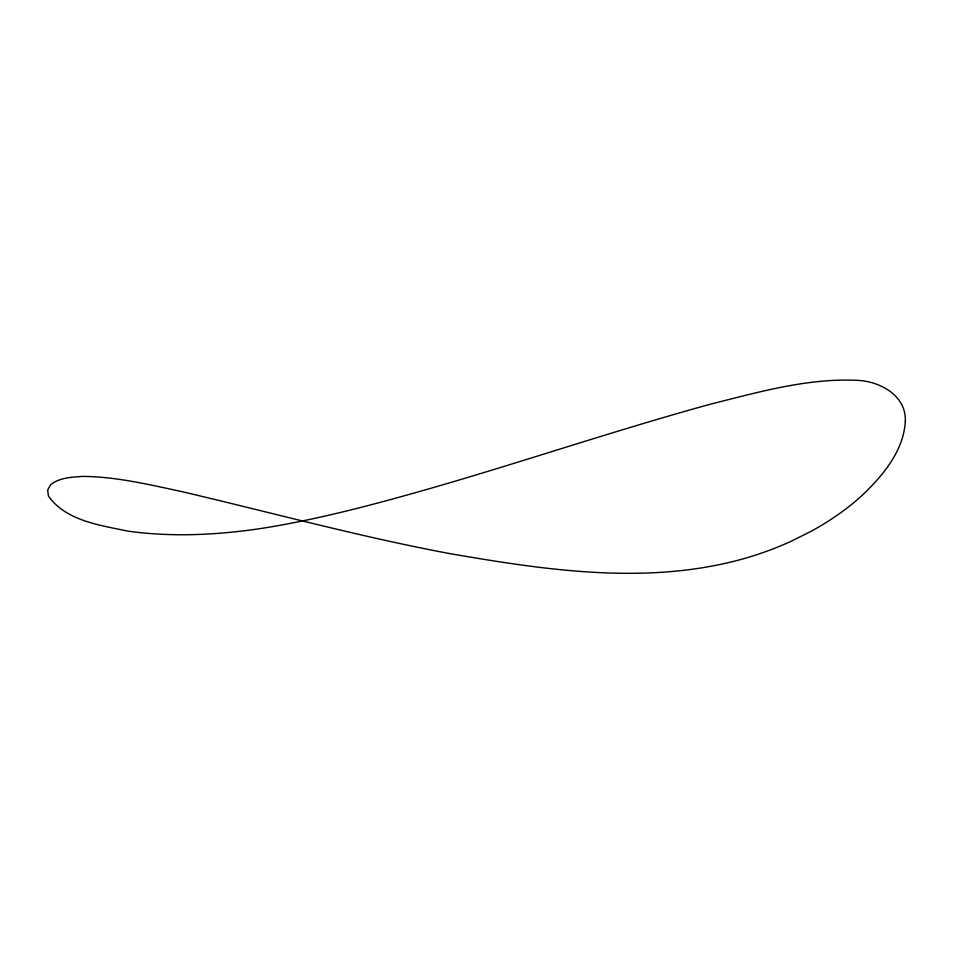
<?xml version="1.0" encoding="UTF-8"?>
<svg xmlns="http://www.w3.org/2000/svg" width="953" height="953" viewBox="0 0 953 953"><rect width="100%" height="100%" fill="white"/><g stroke="black" fill="none" stroke-linecap="round" stroke-linejoin="round"><path stroke-width="1.43" d="M905.35 420.964C903.73 450.995 882.919 475.559 862.12 495.405A210.506 127.559 -15.1 0 1 811.158 531.286L790.323 541.661A209.136 126.737 -15.1 0 1 743.34 558.792C647.647 585.559 546.021 570.192 449.911 553.633C359.352 536.67 270.438 512.321 180.772 491.379C148.442 484.446 115.909 476.679 82.673 476.393C71.642 477.179 59.598 477.536 50.569 484.779L47.65 490.092L48.484 496.156C66.114 520.981 100.172 525.21 127.857 531.119C171.731 537.254 216.355 535.074 260.062 528.629C291.797 523.757 323.186 516.812 354.325 509.057C474.737 478.704 591.777 436.7 711.498 403.905C759.005 392.028 807.31 378.127 856.759 380.318C879.476 381.069 906.184 395.173 905.35 420.964"/></g></svg>
